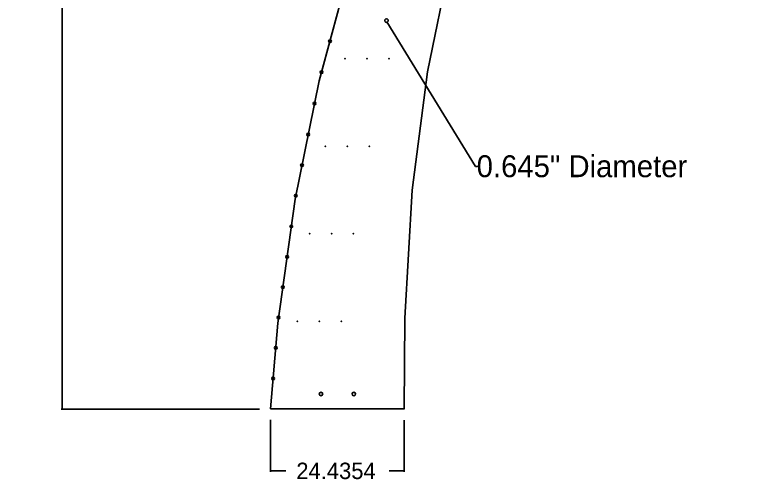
# Model space of a CAD drawing. Extents: x 2 to 431, y 2 to 326.
# Drawn here: x 22 to 157, y 91.5 to 177.2 of the extents above; entities that cross this region are included whole.
import ezdxf

# ---------------------------------------------------------------- set-up
doc = ezdxf.new("R2010")
doc.units = 0
doc.layers.get('0').update_dxf_attribs({"linetype": 'CONTINUOUS'})
doc.layers.get('DEFPOINTS').update_dxf_attribs({"linetype": 'CONTINUOUS'})
for name, color, linetype in [('ANNOTATION', 7, 'CONTINUOUS'), ('DRILLING', 3, 'CONTINUOUS'), ('ENGRAVE', 4, 'CONTINUOUS'), ('RIB_INDICATION', 1, 'CONTINUOUS')]:
    doc.layers.add(name, color=color, linetype=linetype)
doc.dimstyles.get("Standard").update_dxf_attribs({"dimtxt": 3, "dimasz": 0.18, "dimexe": 0.18, "dimexo": 2, "dimgap": 2, "dimtad": 0, "dimtih": 1, "dimtoh": 1, "dimzin": 0, "dimcen": 0.09, "dimazin": 3, "dimtfac": 1, "dimtofl": 0, "dimtmove": 0, "dimatfit": 3})

# ---------------------------------------------------------------- blocks, each defined once
blk = doc.blocks.new('*U201')
at = {"layer": 'ANNOTATION', "linetype": 'BYBLOCK'}
blk.add_line((106.14, 149.53), (106.5, 149.53), dxfattribs=at)
blk.add_lwpolyline([(89.92, 175.94), (106.14, 149.53)], dxfattribs=at)
at = {"layer": 'ANNOTATION'}
blk.add_solid([(89.89, 175.92), (89.82, 176.09), (89.94, 175.95)], dxfattribs=at)
blk.add_text('0.645" Diameter', height=4, dxfattribs=at).set_placement((106.32, 147.56))
blk = doc.blocks.new('*U100')
at = {"layer": 'ENGRAVE'}
blk.add_point((0, 0), dxfattribs=at)
blk = doc.blocks.new('*U101')
at = {"layer": 'ENGRAVE', "color": 0, "linetype": 'BYBLOCK'}
for p in [(0, 0), (4, 0), (8, 0)]:
    blk.add_blockref('*U100', p, dxfattribs=at)
blk = doc.blocks.new('*U102')
at = {"layer": 'ENGRAVE'}
blk.add_point((0, 0), dxfattribs=at)
blk = doc.blocks.new('*U103')
at = {"layer": 'ENGRAVE', "color": 0, "linetype": 'BYBLOCK'}
for p in [(0, 0), (4, 0), (8, 0)]:
    blk.add_blockref('*U102', p, dxfattribs=at)
blk = doc.blocks.new('*U104')
at = {"layer": 'ENGRAVE'}
blk.add_point((0, 0), dxfattribs=at)
blk = doc.blocks.new('*U105')
at = {"layer": 'ENGRAVE', "color": 0, "linetype": 'BYBLOCK'}
for p in [(0, 0), (4, 0), (8, 0)]:
    blk.add_blockref('*U104', p, dxfattribs=at)
blk = doc.blocks.new('*U106')
at = {"layer": 'ENGRAVE'}
blk.add_point((0, 0), dxfattribs=at)
blk = doc.blocks.new('*U107')
at = {"layer": 'ENGRAVE', "color": 0, "linetype": 'BYBLOCK'}
for p in [(0, 0), (4, 0), (8, 0)]:
    blk.add_blockref('*U106', p, dxfattribs=at)
blk = doc.blocks.new('*U202')
at = {"color": 0}
blk.add_text('24.4354', height=3, dxfattribs=at).set_placement((73.38, 92.41))
blk = doc.blocks.new('*D190')
at = {"color": 0}
for p, q in [((68.67, 103.21), (68.67, 93.71)), ((93.1, 103.19), (93.1, 93.71)), ((68.85, 93.89), (71.46, 93.89)), ((92.92, 93.89), (90.32, 93.89))]:
    blk.add_line(p, q, dxfattribs=at)
for points in [[(68.85, 93.92), (68.85, 93.86), (68.67, 93.89)], [(92.92, 93.92), (92.92, 93.86), (93.1, 93.89)]]:
    blk.add_solid(points, dxfattribs=at)
at = {"layer": 'DEFPOINTS', "color": 0}
for p in [(68.67, 105.21), (93.1, 105.19), (93.1, 93.89)]:
    blk.add_point(p, dxfattribs=at)
blk.add_blockref('*U202', (0, 0))
blk = doc.blocks.new('*U203')
at = {"color": 0}
blk.add_text('220.9128', height=3, dxfattribs=at).set_placement((21.96, 214.19))
blk = doc.blocks.new('*D191')
at = {"color": 0}
for p, q in [((209.46, 326.13), (30.46, 326.13)), ((30.64, 325.95), (30.64, 219.19)), ((30.64, 105.39), (30.64, 212.15)), ((66.67, 105.21), (30.46, 105.21))]:
    blk.add_line(p, q, dxfattribs=at)
for points in [[(30.61, 325.95), (30.67, 325.95), (30.64, 326.13)], [(30.61, 105.39), (30.67, 105.39), (30.64, 105.21)]]:
    blk.add_solid(points, dxfattribs=at)
at = {"layer": 'DEFPOINTS', "color": 0}
for p in [(30.64, 326.13), (211.46, 326.13), (68.67, 105.21)]:
    blk.add_point(p, dxfattribs=at)
blk.add_blockref('*U203', (0, 0))

msp = doc.modelspace()

# ---------------------------------------------------------------- linework, layer by layer
msp.add_line((68.669, 105.213), (93.105, 105.213))
for points in [[(68.669, 105.213), (69.999, 120.866), (73.153, 143.525), (77.563, 165.147), (83.122, 185.672), (89.724, 205.043), (97.261, 223.201), (105.628, 240.088), (114.718, 255.644), (124.423, 269.812), (134.638, 282.532), (145.256, 293.746), (156.17, 303.396), (167.274, 311.423), (178.462, 317.768), (189.625, 322.372), (200.659, 325.178), (211.456, 326.126), (211.456, 326.126)], [(211.456, 304.419), (202.777, 303.802), (193.638, 301.916), (184.169, 298.714), (174.509, 294.159), (164.797, 288.213), (155.169, 280.845), (145.761, 272.021), (136.706, 261.71), (128.14, 249.88), (120.197, 236.498), (113.01, 221.533), (106.715, 204.952), (101.447, 186.725), (97.344, 166.819), (94.54, 145.205), (93.172, 121.822), (93.105, 105.193)]]:
    msp.add_lwpolyline(points)
at = {"layer": 'DRILLING'}
for centre in [(89.858, 176.171), (77.887, 107.963), (83.887, 107.963)]:
    msp.add_circle(centre, 0.323, dxfattribs=at)
at = {"layer": 'RIB_INDICATION'}
for centre in [(79.536, 172.43), (77.995, 166.74), (76.722, 161.022), (75.564, 155.346), (74.421, 149.739), (73.287, 144.181), (72.465, 138.582), (71.69, 133.014), (70.918, 127.472), (70.148, 121.938), (69.617, 116.376), (69.144, 110.805)]:
    msp.add_circle(centre, 0.25, dxfattribs=at)

# ---------------------------------------------------------------- block references
msp.add_blockref('*U201', (0, 0))
at = {"layer": 'ENGRAVE'}
for name, p in [('*U107', (82.291, 169.213)), ('*U105', (78.701, 153.213)), ('*U103', (75.808, 137.213)), ('*U101', (73.581, 121.213))]:
    msp.add_blockref(name, p, dxfattribs=at)

# ---------------------------------------------------------------- dimensions: what is measured, and where the dimension line sits
dim = msp.add_linear_dim(base=(30.636, 326.126), p1=(68.669, 105.213), p2=(211.456, 326.126), angle=90, dimstyle='Standard')
dim.commit()
dim.dimension.update_dxf_attribs({"geometry": '*D191', "text_midpoint": (30.636, 215.67)})
dim = msp.add_linear_dim(base=(93.105, 93.887), p1=(68.669, 105.213), p2=(93.105, 105.193), dimstyle='Standard')
dim.commit()
dim.dimension.update_dxf_attribs({"geometry": '*D190', "text_midpoint": (80.887, 93.887)})

doc.saveas('drawing.dxf')
